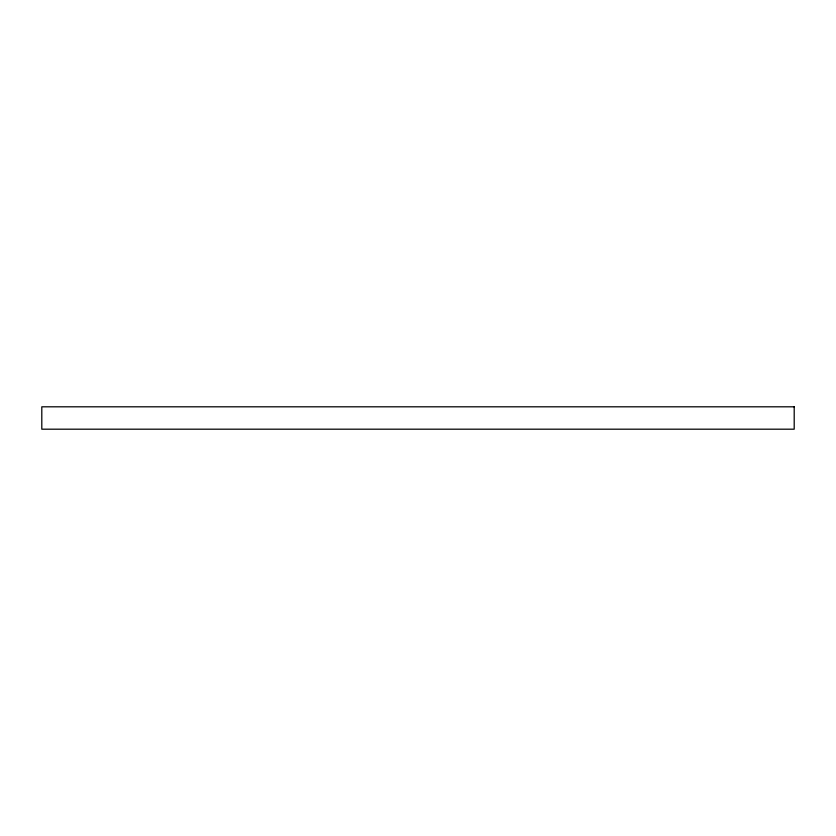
<?xml version="1.0" encoding="UTF-8"?>
<svg xmlns="http://www.w3.org/2000/svg" width="836" height="836" viewBox="0 0 836 836"><rect width="100%" height="100%" fill="white"/><g stroke="black" fill="none" stroke-linecap="round" stroke-linejoin="round"><path stroke-width="1.25" d="M794.2 406.808L41.8 406.808L41.8 429.192L794.2 429.192L794.2 406.808"/></g></svg>
